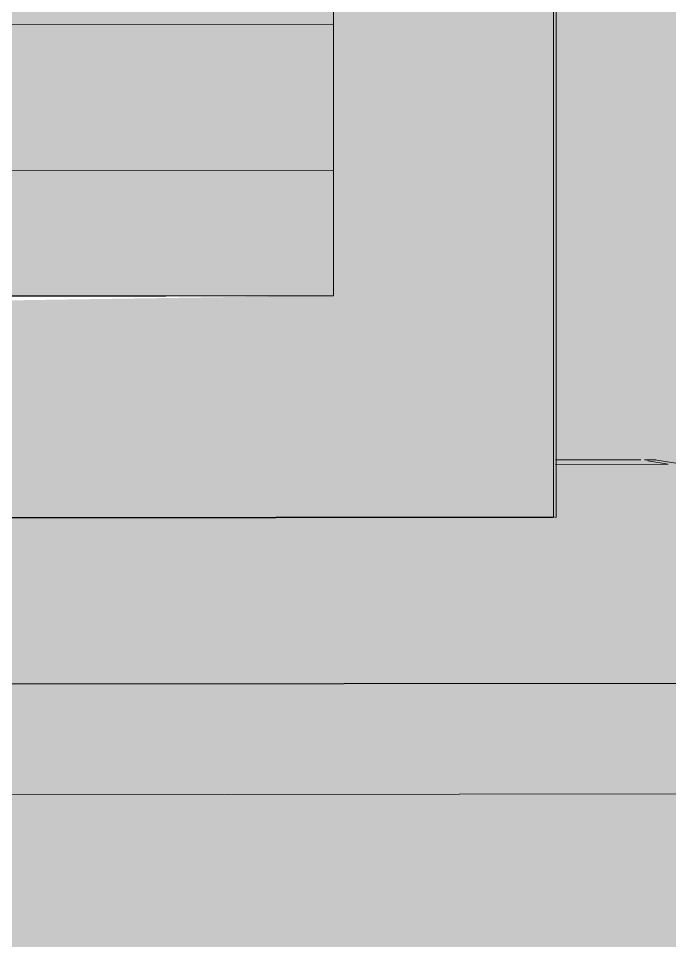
# Model space of a CAD drawing. Header units: inches. Extents: x 27328 to 52026, y -4075 to 4147.
# Drawn here: x 49625.26612 to 49625.26975, y 60.0334 to 60.03852 of the extents above; entities that cross this region are included whole.
import ezdxf

# ---------------------------------------------------------------- set-up
doc = ezdxf.new("R2010")
doc.units = ezdxf.units.IN
doc.header["$MEASUREMENT"] = 0
doc.layers.add('Q-SPCQ', color=91, linetype='Continuous', lineweight=9)

msp = doc.modelspace()

# ---------------------------------------------------------------- hatches: boundary and pattern name
at = {"layer": 'Q-SPCQ'}
h = msp.add_hatch(color=256, dxfattribs=at)
h.paths.add_polyline_path([(49625.23973776885, 60.0332528416569), (49625.25670438127, 60.03330212387255), (49625.25642419857, 60.03366715703011), (49625.25601169228, 60.03419561692195), (49625.24065445313, 60.03417760674292), (49625.24065445313, 60.05819430337329), (49625.26100725461, 60.05823494470205), (49625.2608888106, 60.05915906863536), (49625.23973776882, 60.05911616294571), (49625.23973776885, 60.03695028072513)], flags=0)
h.paths.add_polyline_path([(49625.2632586685, 60.03327968023966), (49625.28380376282, 60.03330312327228), (49625.28380376282, 60.05920555248423), (49625.261046067, 60.05915938763594), (49625.26116442955, 60.05823525855542), (49625.28288436212, 60.05827862982885), (49625.28288436212, 60.03422713180422), (49625.26450850355, 60.03420558154419), (49625.2645085035, 60.0334737053625), (49625.26340117976, 60.0334673524758), (49625.26326455508, 60.0332881385952)], flags=0)
h = msp.add_hatch(color=256, dxfattribs=at)
h.paths.add_polyline_path([(49625.24065445313, 60.03417760674292), (49625.25601169228, 60.03419561692195), (49625.2556378673, 60.0347263228272), (49625.2555820797, 60.03481124125818), (49625.24126560804, 60.03479414912231), (49625.24126560803, 60.0575796981048), (49625.2610862178, 60.05761885790929), (49625.26100725461, 60.05823494470205), (49625.24065445313, 60.05818127035108), (49625.24065445313, 60.03695027352342)], flags=0)
h.paths.add_polyline_path([(49625.26450850355, 60.03420558154419), (49625.28288436212, 60.03422713180422), (49625.28288436212, 60.05827862982885), (49625.26116442955, 60.05823525855542), (49625.26124333845, 60.05761916833439), (49625.28227146041, 60.0576607138343), (49625.28227146038, 60.03484310515109), (49625.26450850355, 60.03482189832876), (49625.26450850355, 60.03427054739992)], flags=0)
h.paths.add_polyline_path([(49625.25441164125, 60.03573399904367), (49625.25497753522, 60.03573469258937), (49625.25441164125, 60.0367742263449), (49625.25441164125, 60.0359704846531)], flags=0)
h.paths.add_polyline_path([(49625.26499719921, 60.0357469724386), (49625.26910029841, 60.03575200109436), (49625.26910029845, 60.04684744971016), (49625.25441164125, 60.04682386081603), (49625.25441164125, 60.03752124774886), (49625.25555841631, 60.03758574983335), (49625.25563513103, 60.03758742479751), (49625.25563513101, 60.04559356708025), (49625.26787567847, 60.04561270719122), (49625.26787567846, 60.0369832761008), (49625.26566037336, 60.03695007707196), (49625.26504510139, 60.03583387481823)], flags=0)
at = {"layer": 'Q-SPCQ', "transparency": 33554496}
h = msp.add_hatch(color=256, dxfattribs=at)
h.paths.add_polyline_path([(49625.24067030086, 60.03417541631836), (49625.25601335338, 60.03419340869669), (49625.25563779392, 60.03472633674234), (49625.25558349246, 60.03480899298184), (49625.24128141698, 60.03479191913692), (49625.24128141693, 60.05757600777516), (49625.26108662674, 60.05761513462466), (49625.26100766865, 60.05823118161641), (49625.24067030085, 60.05818129345598), (49625.24067030086, 60.0369502881971)], flags=0)
h.paths.add_polyline_path([(49625.26450843366, 60.03420337064501), (49625.28289752235, 60.03422493502682), (49625.28289752235, 60.0582748893702), (49625.26116484324, 60.05823149544884), (49625.2612437471, 60.05761544502906), (49625.28228465976, 60.05765701311297), (49625.28228465976, 60.03484086888638), (49625.26450843366, 60.03481964759369), (49625.26450843366, 60.03427056113639)], flags=0)
h.paths.add_polyline_path([(49625.25442661437, 60.03573170778979), (49625.25497872589, 60.03573238439996), (49625.25442661437, 60.03674660007476), (49625.25442661437, 60.03584970586691)], flags=0)
h.paths.add_polyline_path([(49625.26499584706, 60.03574466033947), (49625.26911433686, 60.03574970753141), (49625.26911433686, 60.04684444435149), (49625.25442661437, 60.04682085848315), (49625.25442661437, 60.0375225105568), (49625.25557302425, 60.03758569422981), (49625.25565002633, 60.0375874397397), (49625.25565002633, 60.04559064351067), (49625.26788979478, 60.04560978116662), (49625.26788979475, 60.03698090364848), (49625.26566030394, 60.0369500918835), (49625.26504503173, 60.03583388918189)], flags=0)
h = msp.add_hatch(color=256, dxfattribs=at)
h.paths.add_polyline_path([(49625.24126560804, 60.03479414912231), (49625.25557168527, 60.03482706338168), (49625.25497753522, 60.03573469258937), (49625.25441164125, 60.03573399904367), (49625.25441164125, 60.0367742263449), (49625.2542308195, 60.03708232270163), (49625.25402165919, 60.0371294937551), (49625.25394547454, 60.03732768866088), (49625.25402488785, 60.03745872038921), (49625.25414406304, 60.03750909172998), (49625.25441164125, 60.03752124774886), (49625.25441164125, 60.04682386081603), (49625.26910029845, 60.04684744971016), (49625.26910029841, 60.03575200109436), (49625.26499719921, 60.0357469724386), (49625.26473697516, 60.03534115268938), (49625.26450850355, 60.03499465513949), (49625.26450850355, 60.03482189832876), (49625.28227146038, 60.03484310515109), (49625.28227146041, 60.0576607138343), (49625.26124333845, 60.05761916833439), (49625.26182635548, 60.05299753136449), (49625.26175935748, 60.05284381005121), (49625.26175097997, 60.05269509993521), (49625.26167708354, 60.05300880722442), (49625.2610862178, 60.05761885790929), (49625.24126560803, 60.0575796981048), (49625.24126560804, 60.03695026872225)], flags=0)
h.paths.add_polyline_path([(49625.26588845488, 60.03737116876596), (49625.2659148728, 60.03727388586017), (49625.26597516934, 60.03727413332606), (49625.26590385145, 60.03735393956066)], flags=0)
h.paths.add_polyline_path([(49625.26591990052, 60.03707462414325), (49625.26588845488, 60.03717703282427), (49625.26579311672, 60.03709552849734), (49625.26581787421, 60.03707663248451), (49625.26590771871, 60.03707486393699)], flags=0)
h.paths.add_polyline_path([(49625.26567713688, 60.03698048871028), (49625.26787567846, 60.0369832761008), (49625.26787567847, 60.04561270719122), (49625.25563513101, 60.04559356708025), (49625.25563513103, 60.03758538058898), (49625.25658234384, 60.03760847682658), (49625.25761152516, 60.03762107290817), (49625.25894122522, 60.0376290629811), (49625.26011116027, 60.03762600755379), (49625.26153202061, 60.03761370194617), (49625.26249053019, 60.03760179378762), (49625.26581787421, 60.03744213685071), (49625.26591428922, 60.03740256457524), (49625.26591990047, 60.03740938380222), (49625.26600741172, 60.03722387851104), (49625.26588845488, 60.03706222730239), (49625.2656800512, 60.03698577582385)], flags=0)
h.paths.add_polyline_path([(49625.26313070214, 60.04683786298121), (49625.26313114702, 60.04683786369549), (49625.26295929008, 60.04756554636376)], flags=0)
at = {"layer": 'Q-SPCQ'}
for points in [[(49625.26911131758, 60.03606971814707), (49625.26958458396, 60.03607030332503), (49625.26958458396, 60.05763295414051), (49625.26882140347, 60.05763144638647), (49625.26882140347, 60.0468478588534), (49625.26911131758, 60.04682154509953), (49625.26911131758, 60.03695072199706)], [(49625.26967486582, 60.03606809044415), (49625.26964264034, 60.05763307560458), (49625.26958458396, 60.05763295414051), (49625.26960481293, 60.03607024912679), (49625.26966865204, 60.03606868436041)], [(49625.26981438354, 60.03604503418508), (49625.26981438354, 60.05763366210407), (49625.26967486582, 60.0576331556057), (49625.26967486582, 60.03606809044415)], [(49625.25624495812, 60.03847767361946), (49625.2678716497, 60.03849301611179), (49625.2678716497, 60.03856977187669), (49625.25624495812, 60.03855439879117)], [(49625.25670050085, 60.03835709047555), (49625.26787043287, 60.03840369558697), (49625.26787049456, 60.03845092385111), (49625.25670052374, 60.03841381852782), (49625.25670050221, 60.0383717875958)], [(49625.25670050085, 60.03766506039729), (49625.26009244636, 60.03768070294729), (49625.26011288584, 60.03798404976288), (49625.26024500969, 60.03806103524416), (49625.26455692794, 60.03806142735517), (49625.26469873694, 60.03790828042256), (49625.26469873694, 60.03767539174696), (49625.26787042669, 60.03768064094432), (49625.26787042669, 60.03837178380161), (49625.25670049466, 60.03835709046729), (49625.25670044987, 60.03767165016502)]]:
    msp.add_hatch(color=256, dxfattribs=at).paths.add_polyline_path(points, flags=0)
h = msp.add_hatch(color=256, dxfattribs=at)
h.paths.add_polyline_path([(49625.256082188, 60.03758943802386), (49625.25691929342, 60.03762446980379), (49625.25752848016, 60.03762325412411), (49625.2588299348, 60.0376270891133), (49625.2598534218, 60.03766867342627), (49625.25608480748, 60.0376316849686), (49625.25608269314, 60.03760923118724)], flags=0)
h.paths.add_polyline_path([(49625.26337510706, 60.03759883959864), (49625.26787256604, 60.03762569824324), (49625.26787250069, 60.03767903157214), (49625.26467220858, 60.03764358839739), (49625.2646722191, 60.03762031009689), (49625.26337510606, 60.03760723338318)], flags=0)
h = msp.add_hatch(color=256, dxfattribs=at)
h.paths.add_polyline_path([(49625.26588530926, 60.03737184841093), (49625.26591172774, 60.03727456373675), (49625.26597202539, 60.03727481120831), (49625.26590070622, 60.03735461889286)], flags=0)
h.paths.add_polyline_path([(49625.2659167555, 60.03707529839591), (49625.26588530926, 60.0371777089386), (49625.26578996938, 60.03709620312718), (49625.2658147274, 60.03707730677171), (49625.26590457345, 60.03707553819373)], flags=0)
h.paths.add_polyline_path([(49625.26567398745, 60.03698116124536), (49625.26787256882, 60.03699582360437), (49625.26787256882, 60.03760463744493), (49625.26337510699, 60.03756866261595), (49625.26511712415, 60.03752389467059), (49625.26585615374, 60.037410064624), (49625.26590457345, 60.03739525964775), (49625.26591675551, 60.03741006414314), (49625.26600426824, 60.03722455547992), (49625.26588530926, 60.03706290132882), (49625.26567421757, 60.03698157876259)], flags=0)
h.paths.add_polyline_path([(49625.26314191209, 60.03757738463871), (49625.26312795158, 60.0375985209811), (49625.26312795158, 60.03757791980158)], flags=0)

# ---------------------------------------------------------------- linework, layer by layer
for p, q in [((49625.26910029848, 60.04684744971048), (49625.26910029848, 60.03575200109486)), ((49625.26910029848, 60.03575200109486), (49625.26910029848, 60.04684744971048)), ((49625.26911433686, 60.04683461176299), (49625.26911433686, 60.03575104199432)), ((49625.26911433686, 60.04683461176299), (49625.26911433686, 60.03575104199432)), ((49625.26787567843, 60.03698327610105), (49625.26787567843, 60.04561270719135)), ((49625.26787567843, 60.04561270719135), (49625.26787567843, 60.03698327610105)), ((49625.25657805065, 60.03847811316615), (49625.26787164973, 60.03849301611216)), ((49625.26467235049, 60.03767489363961), (49625.26787269547, 60.03767902748568)), ((49625.2656757408, 60.03697809677244), (49625.26787560993, 60.03698088566578)), ((49625.2656757408, 60.03697809677244), (49625.26787560993, 60.03698088566578)), ((49625.26567713683, 60.03698048871059), (49625.26787567843, 60.03698327610105)), ((49625.26787567843, 60.03698327610105), (49625.26567713683, 60.03698048871059)), ((49625.26958458404, 60.03607030332534), (49625.26911131768, 60.03606971814765)), ((49625.26962443163, 60.03606372055459), (49625.26973811661, 60.03604493995045)), ((49625.26981438357, 60.03604503418513), (49625.26967486581, 60.03606809044426)), ((49625.26973811661, 60.03604493995045), (49625.26911057395, 60.03604416456528)), ((49625.26910023043, 60.0357496902442), (49625.26499584714, 60.03574466033993)), ((49625.26910023043, 60.0357496902442), (49625.26499584714, 60.03574466033993)), ((49625.26910029848, 60.03575200109486), (49625.26499719916, 60.03574697243901)), ((49625.26499719916, 60.03574697243901), (49625.26910029848, 60.03575200109486)), ((49625.26910029848, 60.03575200109486), (49625.26911433686, 60.03574970753167)), ((49625.26911433686, 60.03574970753167), (49625.26910029848, 60.03575200109486)), ((49625.26450850347, 60.03482189832876), (49625.28227146045, 60.03484310515136)), ((49625.28227146045, 60.03484310515136), (49625.26450850347, 60.03482189832885)), ((49625.26452283419, 60.03481966478532), (49625.28227139764, 60.03484085305421)), ((49625.26452283419, 60.03481966478532), (49625.28227139764, 60.03484085305421)), ((49625.28288436209, 60.03422713180416), (49625.26450850354, 60.03420558154431)), ((49625.26450850353, 60.03420558154434), (49625.28288436209, 60.03422713180416))]:
    msp.add_line(p, q, dxfattribs=at)
msp.add_polyline3d([(49625.26967486581, 60.03606809044426, 0), (49625.26966865205, 60.03606868436075, 0), (49625.26965766061, 60.03606923138969, 0), (49625.26964264039, 60.036069694246, 0), (49625.26962461496, 60.0360700413799, 0), (49625.26960481294, 60.0360702491272, 0), (49625.26958458404, 60.03607030332534, 0)], dxfattribs=at)

doc.saveas('drawing.dxf')
